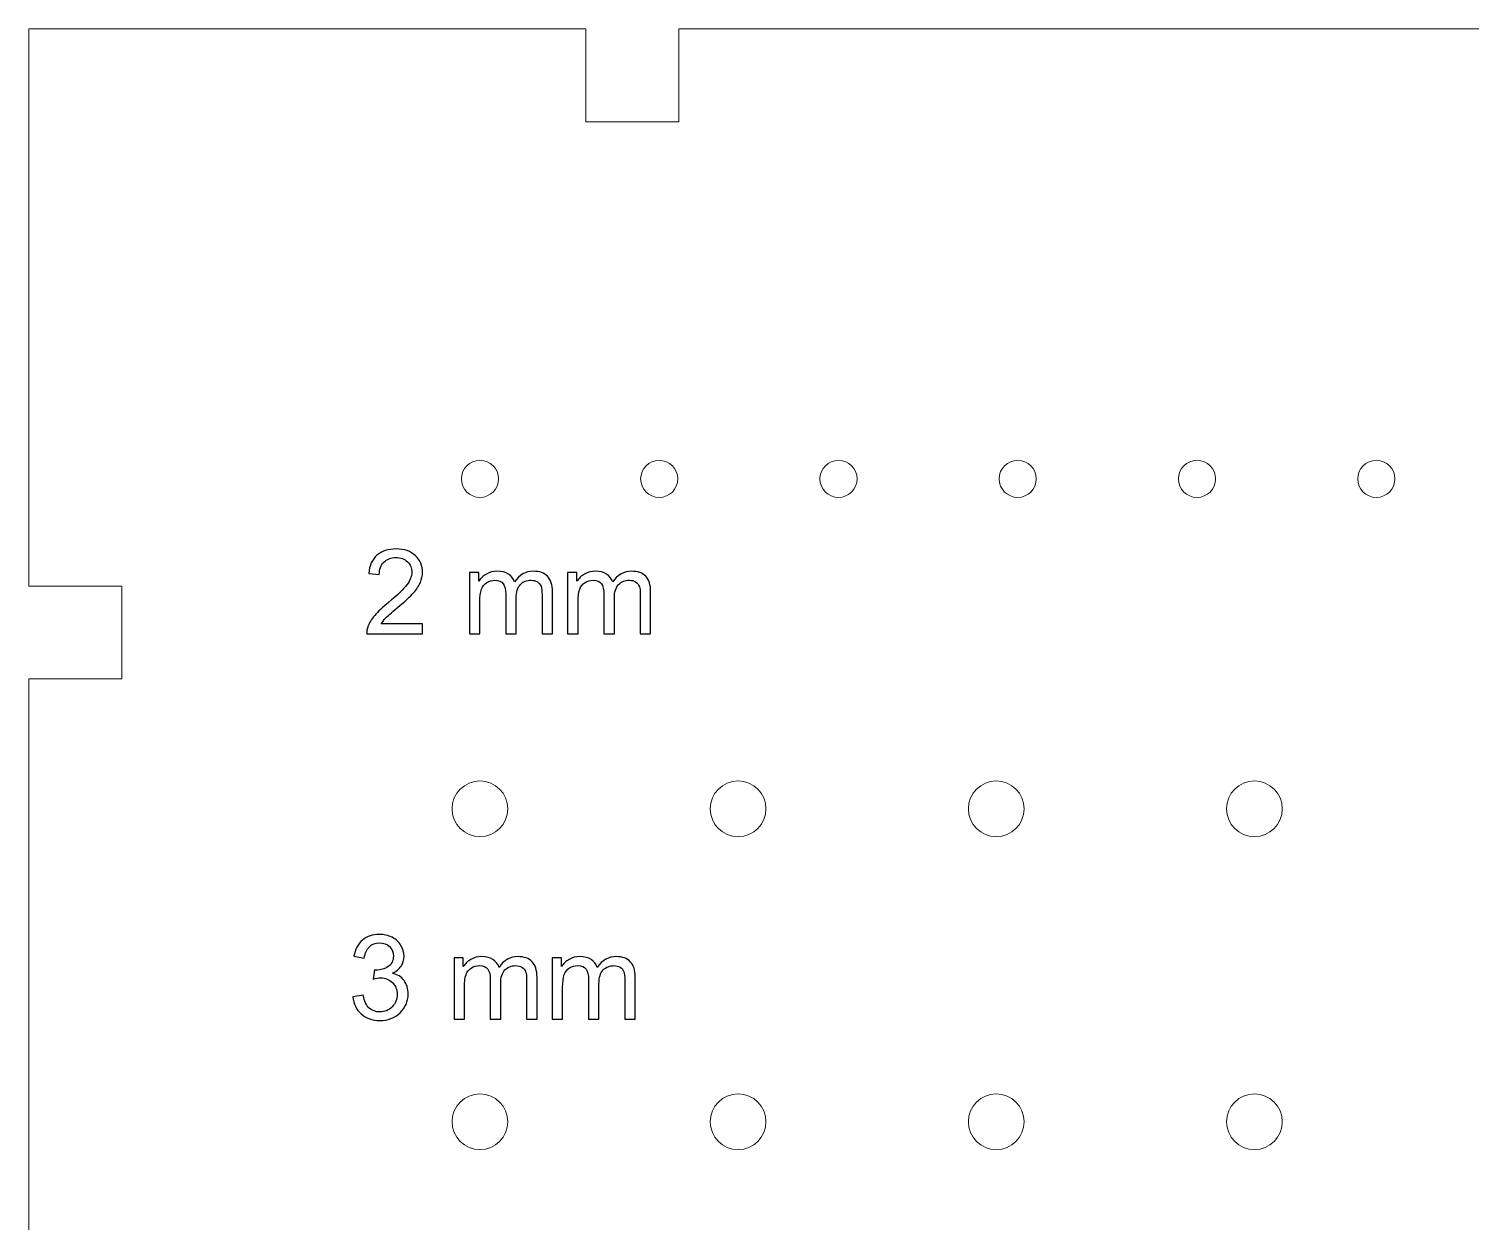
# Model space of a CAD drawing. Header units: centimetres. Extents: x -100 to 0, y 11 to 37.
# Drawn here: x -39.84 to -32.07, y 30.71 to 37.13 of the extents above; entities that cross this region are included whole.
import ezdxf

# ---------------------------------------------------------------- set-up
doc = ezdxf.new("R2010")
doc.units = ezdxf.units.CM
doc.header["$MEASUREMENT"] = 0
doc.layers.add('cristal', color=7, linetype='Continuous')

msp = doc.modelspace()

# ---------------------------------------------------------------- linework, layer by layer
at = {"layer": 'cristal', "lineweight": 20}
for points, knots in [([(-39.83651, 12.1301), (-39.83651, 12.1301), (-39.83651, 15.1301), (-39.83651, 15.1301), (-39.83651, 15.1301), (-39.83651, 15.1301), (-39.33654, 15.1301), (-39.33654, 15.1301), (-39.33654, 15.1301), (-39.33654, 15.1301), (-39.33654, 15.6301), (-39.33654, 15.6301), (-39.33654, 15.6301), (-39.33654, 15.6301), (-39.83651, 15.6301), (-39.83651, 15.6301), (-39.83651, 15.6301), (-39.83651, 15.6301), (-39.83651, 24.3801), (-39.83651, 24.3801), (-39.83651, 24.3801), (-39.83651, 24.3801), (-39.33654, 24.3801), (-39.33654, 24.3801), (-39.33654, 24.3801), (-39.33654, 24.3801), (-39.33654, 24.8801), (-39.33654, 24.8801), (-39.33654, 24.8801), (-39.33654, 24.8801), (-39.83651, 24.8801), (-39.83651, 24.8801), (-39.83651, 24.8801), (-39.83651, 24.8801), (-39.83651, 33.6301), (-39.83651, 33.6301), (-39.83651, 33.6301), (-39.83651, 33.6301), (-39.33654, 33.6301), (-39.33654, 33.6301), (-39.33654, 33.6301), (-39.33654, 33.6301), (-39.33654, 34.1301), (-39.33654, 34.1301), (-39.33654, 34.1301), (-39.33654, 34.1301), (-39.83651, 34.1301), (-39.83651, 34.1301), (-39.83651, 34.1301), (-39.83651, 34.1301), (-39.83651, 37.1301), (-39.83651, 37.1301), (-39.83651, 37.1301), (-39.83651, 37.1301), (-36.83651, 37.1301), (-36.83651, 37.1301), (-36.83651, 37.1301), (-36.83651, 37.1301), (-36.83651, 36.6301), (-36.83651, 36.6301), (-36.83651, 36.6301), (-36.83651, 36.6301), (-36.33651, 36.6301), (-36.33651, 36.6301), (-36.33651, 36.6301), (-36.33651, 36.6301), (-36.33651, 37.1301), (-36.33651, 37.1301), (-36.33651, 37.1301), (-36.33651, 37.1301), (-20.08651, 37.1301), (-20.08651, 37.1301), (-20.08651, 37.1301), (-20.08651, 37.1301), (-20.08651, 36.6301), (-20.08651, 36.6301), (-20.08651, 36.6301), (-20.08651, 36.6301), (-19.58651, 36.6301), (-19.58651, 36.6301), (-19.58651, 36.6301), (-19.58651, 36.6301), (-19.58651, 37.1301), (-19.58651, 37.1301), (-19.58651, 37.1301), (-19.58651, 37.1301), (-3.33651, 37.1301), (-3.33651, 37.1301), (-3.33651, 37.1301), (-3.33651, 37.1301), (-3.33651, 36.6301), (-3.33651, 36.6301), (-3.33651, 36.6301), (-3.33651, 36.6301), (-2.83651, 36.6301), (-2.83651, 36.6301), (-2.83651, 36.6301), (-2.83651, 36.6301), (-2.83651, 37.1301), (-2.83651, 37.1301), (-2.83651, 37.1301), (-2.83651, 37.1301), (0.16349, 37.1301), (0.16349, 37.1301), (0.16349, 37.1301), (0.16349, 37.1301), (0.16349, 34.1301), (0.16349, 34.1301), (0.16349, 34.1301), (0.16349, 34.1301), (-0.33652, 34.1301), (-0.33652, 34.1301), (-0.33652, 34.1301), (-0.33652, 34.1301), (-0.33652, 33.6301), (-0.33652, 33.6301), (-0.33652, 33.6301), (-0.33652, 33.6301), (0.16349, 33.6301), (0.16349, 33.6301), (0.16349, 33.6301), (0.16349, 33.6301), (0.16349, 24.8801), (0.16349, 24.8801), (0.16349, 24.8801), (0.16349, 24.8801), (-0.33652, 24.8801), (-0.33652, 24.8801), (-0.33652, 24.8801), (-0.33652, 24.8801), (-0.33652, 24.3801), (-0.33652, 24.3801), (-0.33652, 24.3801), (-0.33652, 24.3801), (0.16349, 24.3801), (0.16349, 24.3801), (0.16349, 24.3801), (0.16349, 24.3801), (0.16349, 15.6301), (0.16349, 15.6301), (0.16349, 15.6301), (0.16349, 15.6301), (-0.33652, 15.6301), (-0.33652, 15.6301), (-0.33652, 15.6301), (-0.33652, 15.6301), (-0.33652, 15.1301), (-0.33652, 15.1301), (-0.33652, 15.1301), (-0.33652, 15.1301), (0.16349, 15.1301), (0.16349, 15.1301), (0.16349, 15.1301), (0.16349, 15.1301), (0.16349, 12.1301), (0.16349, 12.1301), (0.16349, 12.1301), (0.16349, 12.1301), (-39.83651, 12.1301), (-39.83651, 12.1301)], [0, 0, 0, 0, 0.0243902, 0.0243902, 0.0243902, 0.0243902, 0.0487805, 0.0487805, 0.0487805, 0.0487805, 0.0731707, 0.0731707, 0.0731707, 0.0731707, 0.097561, 0.097561, 0.097561, 0.097561, 0.1219512, 0.1219512, 0.1219512, 0.1219512, 0.1463415, 0.1463415, 0.1463415, 0.1463415, 0.1707317, 0.1707317, 0.1707317, 0.1707317, 0.195122, 0.195122, 0.195122, 0.195122, 0.2195122, 0.2195122, 0.2195122, 0.2195122, 0.2439024, 0.2439024, 0.2439024, 0.2439024, 0.2682927, 0.2682927, 0.2682927, 0.2682927, 0.2926829, 0.2926829, 0.2926829, 0.2926829, 0.3170732, 0.3170732, 0.3170732, 0.3170732, 0.3414634, 0.3414634, 0.3414634, 0.3414634, 0.3658537, 0.3658537, 0.3658537, 0.3658537, 0.3902439, 0.3902439, 0.3902439, 0.3902439, 0.4146341, 0.4146341, 0.4146341, 0.4146341, 0.4390244, 0.4390244, 0.4390244, 0.4390244, 0.4634146, 0.4634146, 0.4634146, 0.4634146, 0.4878049, 0.4878049, 0.4878049, 0.4878049, 0.5121951, 0.5121951, 0.5121951, 0.5121951, 0.5365854, 0.5365854, 0.5365854, 0.5365854, 0.5609756, 0.5609756, 0.5609756, 0.5609756, 0.5853659, 0.5853659, 0.5853659, 0.5853659, 0.6097561, 0.6097561, 0.6097561, 0.6097561, 0.6341463, 0.6341463, 0.6341463, 0.6341463, 0.6585366, 0.6585366, 0.6585366, 0.6585366, 0.6829268, 0.6829268, 0.6829268, 0.6829268, 0.7073171, 0.7073171, 0.7073171, 0.7073171, 0.7317073, 0.7317073, 0.7317073, 0.7317073, 0.7560976, 0.7560976, 0.7560976, 0.7560976, 0.7804878, 0.7804878, 0.7804878, 0.7804878, 0.804878, 0.804878, 0.804878, 0.804878, 0.8292683, 0.8292683, 0.8292683, 0.8292683, 0.8536585, 0.8536585, 0.8536585, 0.8536585, 0.8780488, 0.8780488, 0.8780488, 0.8780488, 0.902439, 0.902439, 0.902439, 0.902439, 0.9268293, 0.9268293, 0.9268293, 0.9268293, 0.9512195, 0.9512195, 0.9512195, 0.9512195, 1, 1, 1, 1]), ([(-37.40748, 34.80736), (-37.35226, 34.80736), (-37.30748, 34.76258), (-37.30748, 34.70736), (-37.30748, 34.70736), (-37.30748, 34.65214), (-37.35226, 34.60736), (-37.40748, 34.60736), (-37.40748, 34.60736), (-37.4627, 34.60736), (-37.50748, 34.65214), (-37.50748, 34.70736), (-37.50748, 34.70736), (-37.50748, 34.76258), (-37.4627, 34.80736), (-37.40748, 34.80736)], [0, 0, 0, 0, 0.2, 0.2, 0.2, 0.2, 0.4, 0.4, 0.4, 0.4, 0.6, 0.6, 0.6, 0.6, 1, 1, 1, 1]), ([(-36.44216, 34.80736), (-36.38694, 34.80736), (-36.34216, 34.76258), (-36.34216, 34.70736), (-36.34216, 34.70736), (-36.34216, 34.65214), (-36.38694, 34.60736), (-36.44216, 34.60736), (-36.44216, 34.60736), (-36.49738, 34.60736), (-36.54216, 34.65214), (-36.54216, 34.70736), (-36.54216, 34.70736), (-36.54216, 34.76258), (-36.49738, 34.80736), (-36.44216, 34.80736)], [0, 0, 0, 0, 0.2, 0.2, 0.2, 0.2, 0.4, 0.4, 0.4, 0.4, 0.6, 0.6, 0.6, 0.6, 1, 1, 1, 1]), ([(-35.47685, 34.80736), (-35.42163, 34.80736), (-35.37685, 34.76258), (-35.37685, 34.70736), (-35.37685, 34.70736), (-35.37685, 34.65214), (-35.42163, 34.60736), (-35.47685, 34.60736), (-35.47685, 34.60736), (-35.53207, 34.60736), (-35.57685, 34.65214), (-35.57685, 34.70736), (-35.57685, 34.70736), (-35.57685, 34.76258), (-35.53207, 34.80736), (-35.47685, 34.80736)], [0, 0, 0, 0, 0.2, 0.2, 0.2, 0.2, 0.4, 0.4, 0.4, 0.4, 0.6, 0.6, 0.6, 0.6, 1, 1, 1, 1]), ([(-34.51154, 34.80736), (-34.45632, 34.80736), (-34.41154, 34.76258), (-34.41154, 34.70736), (-34.41154, 34.70736), (-34.41154, 34.65214), (-34.45632, 34.60736), (-34.51154, 34.60736), (-34.51154, 34.60736), (-34.56676, 34.60736), (-34.61154, 34.65214), (-34.61154, 34.70736), (-34.61154, 34.70736), (-34.61154, 34.76258), (-34.56676, 34.80736), (-34.51154, 34.80736)], [0, 0, 0, 0, 0.2, 0.2, 0.2, 0.2, 0.4, 0.4, 0.4, 0.4, 0.6, 0.6, 0.6, 0.6, 1, 1, 1, 1]), ([(-33.54623, 34.80736), (-33.49101, 34.80736), (-33.44623, 34.76258), (-33.44623, 34.70736), (-33.44623, 34.70736), (-33.44623, 34.65214), (-33.49101, 34.60736), (-33.54623, 34.60736), (-33.54623, 34.60736), (-33.60145, 34.60736), (-33.64623, 34.65214), (-33.64623, 34.70736), (-33.64623, 34.70736), (-33.64623, 34.76258), (-33.60145, 34.80736), (-33.54623, 34.80736)], [0, 0, 0, 0, 0.2, 0.2, 0.2, 0.2, 0.4, 0.4, 0.4, 0.4, 0.6, 0.6, 0.6, 0.6, 1, 1, 1, 1]), ([(-32.58092, 34.80736), (-32.5257, 34.80736), (-32.48092, 34.76258), (-32.48092, 34.70736), (-32.48092, 34.70736), (-32.48092, 34.65214), (-32.5257, 34.60736), (-32.58092, 34.60736), (-32.58092, 34.60736), (-32.63614, 34.60736), (-32.68092, 34.65214), (-32.68092, 34.70736), (-32.68092, 34.70736), (-32.68092, 34.76258), (-32.63614, 34.80736), (-32.58092, 34.80736)], [0, 0, 0, 0, 0.2, 0.2, 0.2, 0.2, 0.4, 0.4, 0.4, 0.4, 0.6, 0.6, 0.6, 0.6, 1, 1, 1, 1]), ([(-37.40748, 33.08129), (-37.32465, 33.08129), (-37.25748, 33.01412), (-37.25748, 32.93129), (-37.25748, 32.93129), (-37.25748, 32.84846), (-37.32465, 32.78129), (-37.40748, 32.78129), (-37.40748, 32.78129), (-37.49031, 32.78129), (-37.55748, 32.84846), (-37.55748, 32.93129), (-37.55748, 32.93129), (-37.55748, 33.01412), (-37.49031, 33.08129), (-37.40748, 33.08129)], [0, 0, 0, 0, 0.2, 0.2, 0.2, 0.2, 0.4, 0.4, 0.4, 0.4, 0.6, 0.6, 0.6, 0.6, 1, 1, 1, 1]), ([(-36.01742, 33.08129), (-35.93459, 33.08129), (-35.86742, 33.01412), (-35.86742, 32.93129), (-35.86742, 32.93129), (-35.86742, 32.84846), (-35.93459, 32.78129), (-36.01742, 32.78129), (-36.01742, 32.78129), (-36.10025, 32.78129), (-36.16742, 32.84846), (-36.16742, 32.93129), (-36.16742, 32.93129), (-36.16742, 33.01412), (-36.10025, 33.08129), (-36.01742, 33.08129)], [0, 0, 0, 0, 0.2, 0.2, 0.2, 0.2, 0.4, 0.4, 0.4, 0.4, 0.6, 0.6, 0.6, 0.6, 1, 1, 1, 1]), ([(-34.62738, 33.08129), (-34.54455, 33.08129), (-34.47738, 33.01412), (-34.47738, 32.93129), (-34.47738, 32.93129), (-34.47738, 32.84846), (-34.54455, 32.78129), (-34.62738, 32.78129), (-34.62738, 32.78129), (-34.71021, 32.78129), (-34.77738, 32.84846), (-34.77738, 32.93129), (-34.77738, 32.93129), (-34.77738, 33.01412), (-34.71021, 33.08129), (-34.62738, 33.08129)], [0, 0, 0, 0, 0.2, 0.2, 0.2, 0.2, 0.4, 0.4, 0.4, 0.4, 0.6, 0.6, 0.6, 0.6, 1, 1, 1, 1]), ([(-33.23733, 33.08129), (-33.1545, 33.08129), (-33.08733, 33.01412), (-33.08733, 32.93129), (-33.08733, 32.93129), (-33.08733, 32.84846), (-33.1545, 32.78129), (-33.23733, 32.78129), (-33.23733, 32.78129), (-33.32016, 32.78129), (-33.38733, 32.84846), (-33.38733, 32.93129), (-33.38733, 32.93129), (-33.38733, 33.01412), (-33.32016, 33.08129), (-33.23733, 33.08129)], [0, 0, 0, 0, 0.2, 0.2, 0.2, 0.2, 0.4, 0.4, 0.4, 0.4, 0.6, 0.6, 0.6, 0.6, 1, 1, 1, 1]), ([(-37.40748, 31.39664), (-37.32465, 31.39664), (-37.25748, 31.32947), (-37.25748, 31.24664), (-37.25748, 31.24664), (-37.25748, 31.16381), (-37.32465, 31.09664), (-37.40748, 31.09664), (-37.40748, 31.09664), (-37.49031, 31.09664), (-37.55748, 31.16381), (-37.55748, 31.24664), (-37.55748, 31.24664), (-37.55748, 31.32947), (-37.49031, 31.39664), (-37.40748, 31.39664)], [0, 0, 0, 0, 0.2, 0.2, 0.2, 0.2, 0.4, 0.4, 0.4, 0.4, 0.6, 0.6, 0.6, 0.6, 1, 1, 1, 1]), ([(-36.01742, 31.39664), (-35.93459, 31.39664), (-35.86742, 31.32947), (-35.86742, 31.24664), (-35.86742, 31.24664), (-35.86742, 31.16381), (-35.93459, 31.09664), (-36.01742, 31.09664), (-36.01742, 31.09664), (-36.10025, 31.09664), (-36.16742, 31.16381), (-36.16742, 31.24664), (-36.16742, 31.24664), (-36.16742, 31.32947), (-36.10025, 31.39664), (-36.01742, 31.39664)], [0, 0, 0, 0, 0.2, 0.2, 0.2, 0.2, 0.4, 0.4, 0.4, 0.4, 0.6, 0.6, 0.6, 0.6, 1, 1, 1, 1]), ([(-34.62738, 31.39664), (-34.54455, 31.39664), (-34.47738, 31.32947), (-34.47738, 31.24664), (-34.47738, 31.24664), (-34.47738, 31.16381), (-34.54455, 31.09664), (-34.62738, 31.09664), (-34.62738, 31.09664), (-34.71021, 31.09664), (-34.77738, 31.16381), (-34.77738, 31.24664), (-34.77738, 31.24664), (-34.77738, 31.32947), (-34.71021, 31.39664), (-34.62738, 31.39664)], [0, 0, 0, 0, 0.2, 0.2, 0.2, 0.2, 0.4, 0.4, 0.4, 0.4, 0.6, 0.6, 0.6, 0.6, 1, 1, 1, 1]), ([(-33.23733, 31.39664), (-33.1545, 31.39664), (-33.08733, 31.32947), (-33.08733, 31.24664), (-33.08733, 31.24664), (-33.08733, 31.16381), (-33.1545, 31.09664), (-33.23733, 31.09664), (-33.23733, 31.09664), (-33.32016, 31.09664), (-33.38733, 31.16381), (-33.38733, 31.24664), (-33.38733, 31.24664), (-33.38733, 31.32947), (-33.32016, 31.39664), (-33.23733, 31.39664)], [0, 0, 0, 0, 0.2, 0.2, 0.2, 0.2, 0.4, 0.4, 0.4, 0.4, 0.6, 0.6, 0.6, 0.6, 1, 1, 1, 1])]:
    msp.add_open_spline(points, degree=3, knots=knots, dxfattribs=at)
at = {"layer": 'cristal'}
for points, knots in [([(-37.71632, 33.92673), (-37.71632, 33.92673), (-37.71632, 33.87339), (-37.71632, 33.87339), (-37.71632, 33.87339), (-37.71632, 33.87339), (-38.01731, 33.87339), (-38.01731, 33.87339), (-38.01731, 33.87339), (-38.01774, 33.88683), (-38.01552, 33.89974), (-38.01075, 33.91223), (-38.01075, 33.91223), (-38.00303, 33.93266), (-37.99064, 33.95287), (-37.97361, 33.97266), (-37.97361, 33.97266), (-37.95657, 33.99245), (-37.93222, 34.01531), (-37.90058, 34.04124), (-37.90058, 34.04124), (-37.85137, 34.08178), (-37.81792, 34.11384), (-37.80046, 34.13755), (-37.80046, 34.13755), (-37.78289, 34.16126), (-37.77411, 34.18369), (-37.77411, 34.20486), (-37.77411, 34.20486), (-37.77411, 34.22698), (-37.78205, 34.24561), (-37.79792, 34.26085), (-37.79792, 34.26085), (-37.8138, 34.27598), (-37.83454, 34.2836), (-37.86005, 34.2836), (-37.86005, 34.2836), (-37.88703, 34.2836), (-37.90862, 34.27556), (-37.92482, 34.25947), (-37.92482, 34.25947), (-37.94101, 34.24349), (-37.94916, 34.22126), (-37.94937, 34.1928), (-37.94937, 34.1928), (-37.94937, 34.1928), (-38.00652, 34.19851), (-38.00652, 34.19851), (-38.00652, 34.19851), (-38.0026, 34.24127), (-37.98779, 34.27386), (-37.96218, 34.2963), (-37.96218, 34.2963), (-37.93646, 34.31874), (-37.90206, 34.32996), (-37.85878, 34.32996), (-37.85878, 34.32996), (-37.81517, 34.32996), (-37.78057, 34.31789), (-37.75517, 34.29365), (-37.75517, 34.29365), (-37.72966, 34.26942), (-37.71696, 34.23936), (-37.71696, 34.20359), (-37.71696, 34.20359), (-37.71696, 34.18539), (-37.72066, 34.1675), (-37.72818, 34.14993), (-37.72818, 34.14993), (-37.73559, 34.13226), (-37.74797, 34.11374), (-37.76522, 34.09426), (-37.76522, 34.09426), (-37.78258, 34.0749), (-37.81126, 34.04812), (-37.85126, 34.01425), (-37.85126, 34.01425), (-37.88481, 33.9861), (-37.9064, 33.96705), (-37.91593, 33.957), (-37.91593, 33.957), (-37.92545, 33.94694), (-37.93328, 33.93689), (-37.93953, 33.92673), (-37.93953, 33.92673), (-37.93953, 33.92673), (-37.71632, 33.92673), (-37.71632, 33.92673)], [0, 0, 0, 0, 0.0434783, 0.0434783, 0.0434783, 0.0434783, 0.0869565, 0.0869565, 0.0869565, 0.0869565, 0.1304348, 0.1304348, 0.1304348, 0.1304348, 0.173913, 0.173913, 0.173913, 0.173913, 0.2173913, 0.2173913, 0.2173913, 0.2173913, 0.2608696, 0.2608696, 0.2608696, 0.2608696, 0.3043478, 0.3043478, 0.3043478, 0.3043478, 0.3478261, 0.3478261, 0.3478261, 0.3478261, 0.3913043, 0.3913043, 0.3913043, 0.3913043, 0.4347826, 0.4347826, 0.4347826, 0.4347826, 0.4782609, 0.4782609, 0.4782609, 0.4782609, 0.5217391, 0.5217391, 0.5217391, 0.5217391, 0.5652174, 0.5652174, 0.5652174, 0.5652174, 0.6086957, 0.6086957, 0.6086957, 0.6086957, 0.6521739, 0.6521739, 0.6521739, 0.6521739, 0.6956522, 0.6956522, 0.6956522, 0.6956522, 0.7391304, 0.7391304, 0.7391304, 0.7391304, 0.7826087, 0.7826087, 0.7826087, 0.7826087, 0.826087, 0.826087, 0.826087, 0.826087, 0.8695652, 0.8695652, 0.8695652, 0.8695652, 0.9130435, 0.9130435, 0.9130435, 0.9130435, 1, 1, 1, 1]), ([(-37.46423, 33.87339), (-37.46423, 33.87339), (-37.46423, 34.20296), (-37.46423, 34.20296), (-37.46423, 34.20296), (-37.46423, 34.20296), (-37.41406, 34.20296), (-37.41406, 34.20296), (-37.41406, 34.20296), (-37.41406, 34.20296), (-37.41406, 34.15639), (-37.41406, 34.15639), (-37.41406, 34.15639), (-37.4038, 34.17248), (-37.39004, 34.18549), (-37.3729, 34.19523), (-37.3729, 34.19523), (-37.35575, 34.20507), (-37.33628, 34.20994), (-37.31437, 34.20994), (-37.31437, 34.20994), (-37.29003, 34.20994), (-37.27003, 34.20486), (-37.25447, 34.19481), (-37.25447, 34.19481), (-37.23891, 34.18465), (-37.2279, 34.17057), (-37.22155, 34.15237), (-37.22155, 34.15237), (-37.19531, 34.19078), (-37.16133, 34.20994), (-37.11942, 34.20994), (-37.11942, 34.20994), (-37.08662, 34.20994), (-37.06132, 34.20094), (-37.04375, 34.18285), (-37.04375, 34.18285), (-37.02608, 34.16475), (-37.01719, 34.13692), (-37.01719, 34.09934), (-37.01719, 34.09934), (-37.01719, 34.09934), (-37.01719, 33.87339), (-37.01719, 33.87339), (-37.01719, 33.87339), (-37.01719, 33.87339), (-37.07307, 33.87339), (-37.07307, 33.87339), (-37.07307, 33.87339), (-37.07307, 33.87339), (-37.07307, 34.08082), (-37.07307, 34.08082), (-37.07307, 34.08082), (-37.07307, 34.10305), (-37.07497, 34.11914), (-37.07857, 34.12898), (-37.07857, 34.12898), (-37.08217, 34.13882), (-37.08873, 34.14665), (-37.09836, 34.15268), (-37.09836, 34.15268), (-37.10789, 34.15872), (-37.11911, 34.16168), (-37.13191, 34.16168), (-37.13191, 34.16168), (-37.1552, 34.16168), (-37.17446, 34.15395), (-37.1898, 34.13861), (-37.1898, 34.13861), (-37.20515, 34.12316), (-37.21277, 34.0985), (-37.21277, 34.06463), (-37.21277, 34.06463), (-37.21277, 34.06463), (-37.21277, 33.87339), (-37.21277, 33.87339), (-37.21277, 33.87339), (-37.21277, 33.87339), (-37.26865, 33.87339), (-37.26865, 33.87339), (-37.26865, 33.87339), (-37.26865, 33.87339), (-37.26865, 34.08728), (-37.26865, 34.08728), (-37.26865, 34.08728), (-37.26865, 34.11204), (-37.2732, 34.13067), (-37.2823, 34.14305), (-37.2823, 34.14305), (-37.2914, 34.15544), (-37.30633, 34.16168), (-37.32696, 34.16168), (-37.32696, 34.16168), (-37.34263, 34.16168), (-37.35713, 34.15755), (-37.37046, 34.1493), (-37.37046, 34.1493), (-37.3838, 34.14104), (-37.39343, 34.12898), (-37.39946, 34.113), (-37.39946, 34.113), (-37.40539, 34.09712), (-37.40835, 34.07416), (-37.40835, 34.04421), (-37.40835, 34.04421), (-37.40835, 34.04421), (-37.40835, 33.87339), (-37.40835, 33.87339), (-37.40835, 33.87339), (-37.40835, 33.87339), (-37.46423, 33.87339), (-37.46423, 33.87339)], [0, 0, 0, 0, 0.0344828, 0.0344828, 0.0344828, 0.0344828, 0.0689655, 0.0689655, 0.0689655, 0.0689655, 0.1034483, 0.1034483, 0.1034483, 0.1034483, 0.137931, 0.137931, 0.137931, 0.137931, 0.1724138, 0.1724138, 0.1724138, 0.1724138, 0.2068966, 0.2068966, 0.2068966, 0.2068966, 0.2413793, 0.2413793, 0.2413793, 0.2413793, 0.2758621, 0.2758621, 0.2758621, 0.2758621, 0.3103448, 0.3103448, 0.3103448, 0.3103448, 0.3448276, 0.3448276, 0.3448276, 0.3448276, 0.3793103, 0.3793103, 0.3793103, 0.3793103, 0.4137931, 0.4137931, 0.4137931, 0.4137931, 0.4482759, 0.4482759, 0.4482759, 0.4482759, 0.4827586, 0.4827586, 0.4827586, 0.4827586, 0.5172414, 0.5172414, 0.5172414, 0.5172414, 0.5517241, 0.5517241, 0.5517241, 0.5517241, 0.5862069, 0.5862069, 0.5862069, 0.5862069, 0.6206897, 0.6206897, 0.6206897, 0.6206897, 0.6551724, 0.6551724, 0.6551724, 0.6551724, 0.6896552, 0.6896552, 0.6896552, 0.6896552, 0.7241379, 0.7241379, 0.7241379, 0.7241379, 0.7586207, 0.7586207, 0.7586207, 0.7586207, 0.7931034, 0.7931034, 0.7931034, 0.7931034, 0.8275862, 0.8275862, 0.8275862, 0.8275862, 0.862069, 0.862069, 0.862069, 0.862069, 0.8965517, 0.8965517, 0.8965517, 0.8965517, 0.9310345, 0.9310345, 0.9310345, 0.9310345, 1, 1, 1, 1]), ([(-36.93527, 33.87339), (-36.93527, 33.87339), (-36.93527, 34.20296), (-36.93527, 34.20296), (-36.93527, 34.20296), (-36.93527, 34.20296), (-36.8851, 34.20296), (-36.8851, 34.20296), (-36.8851, 34.20296), (-36.8851, 34.20296), (-36.8851, 34.15639), (-36.8851, 34.15639), (-36.8851, 34.15639), (-36.87484, 34.17248), (-36.86108, 34.18549), (-36.84394, 34.19523), (-36.84394, 34.19523), (-36.82679, 34.20507), (-36.80732, 34.20994), (-36.78541, 34.20994), (-36.78541, 34.20994), (-36.76107, 34.20994), (-36.74107, 34.20486), (-36.72551, 34.19481), (-36.72551, 34.19481), (-36.70995, 34.18465), (-36.69894, 34.17057), (-36.69259, 34.15237), (-36.69259, 34.15237), (-36.66635, 34.19078), (-36.63237, 34.20994), (-36.59046, 34.20994), (-36.59046, 34.20994), (-36.55766, 34.20994), (-36.53236, 34.20094), (-36.51479, 34.18285), (-36.51479, 34.18285), (-36.49712, 34.16475), (-36.48823, 34.13692), (-36.48823, 34.09934), (-36.48823, 34.09934), (-36.48823, 34.09934), (-36.48823, 33.87339), (-36.48823, 33.87339), (-36.48823, 33.87339), (-36.48823, 33.87339), (-36.54411, 33.87339), (-36.54411, 33.87339), (-36.54411, 33.87339), (-36.54411, 33.87339), (-36.54411, 34.08082), (-36.54411, 34.08082), (-36.54411, 34.08082), (-36.54411, 34.10305), (-36.54601, 34.11914), (-36.54961, 34.12898), (-36.54961, 34.12898), (-36.55321, 34.13882), (-36.55977, 34.14665), (-36.5694, 34.15268), (-36.5694, 34.15268), (-36.57893, 34.15872), (-36.59015, 34.16168), (-36.60295, 34.16168), (-36.60295, 34.16168), (-36.62624, 34.16168), (-36.6455, 34.15395), (-36.66084, 34.13861), (-36.66084, 34.13861), (-36.67619, 34.12316), (-36.68381, 34.0985), (-36.68381, 34.06463), (-36.68381, 34.06463), (-36.68381, 34.06463), (-36.68381, 33.87339), (-36.68381, 33.87339), (-36.68381, 33.87339), (-36.68381, 33.87339), (-36.73969, 33.87339), (-36.73969, 33.87339), (-36.73969, 33.87339), (-36.73969, 33.87339), (-36.73969, 34.08728), (-36.73969, 34.08728), (-36.73969, 34.08728), (-36.73969, 34.11204), (-36.74424, 34.13067), (-36.75334, 34.14305), (-36.75334, 34.14305), (-36.76244, 34.15544), (-36.77737, 34.16168), (-36.798, 34.16168), (-36.798, 34.16168), (-36.81367, 34.16168), (-36.82817, 34.15755), (-36.8415, 34.1493), (-36.8415, 34.1493), (-36.85484, 34.14104), (-36.86447, 34.12898), (-36.8705, 34.113), (-36.8705, 34.113), (-36.87643, 34.09712), (-36.87939, 34.07416), (-36.87939, 34.04421), (-36.87939, 34.04421), (-36.87939, 34.04421), (-36.87939, 33.87339), (-36.87939, 33.87339), (-36.87939, 33.87339), (-36.87939, 33.87339), (-36.93527, 33.87339), (-36.93527, 33.87339)], [0, 0, 0, 0, 0.0344828, 0.0344828, 0.0344828, 0.0344828, 0.0689655, 0.0689655, 0.0689655, 0.0689655, 0.1034483, 0.1034483, 0.1034483, 0.1034483, 0.137931, 0.137931, 0.137931, 0.137931, 0.1724138, 0.1724138, 0.1724138, 0.1724138, 0.2068966, 0.2068966, 0.2068966, 0.2068966, 0.2413793, 0.2413793, 0.2413793, 0.2413793, 0.2758621, 0.2758621, 0.2758621, 0.2758621, 0.3103448, 0.3103448, 0.3103448, 0.3103448, 0.3448276, 0.3448276, 0.3448276, 0.3448276, 0.3793103, 0.3793103, 0.3793103, 0.3793103, 0.4137931, 0.4137931, 0.4137931, 0.4137931, 0.4482759, 0.4482759, 0.4482759, 0.4482759, 0.4827586, 0.4827586, 0.4827586, 0.4827586, 0.5172414, 0.5172414, 0.5172414, 0.5172414, 0.5517241, 0.5517241, 0.5517241, 0.5517241, 0.5862069, 0.5862069, 0.5862069, 0.5862069, 0.6206897, 0.6206897, 0.6206897, 0.6206897, 0.6551724, 0.6551724, 0.6551724, 0.6551724, 0.6896552, 0.6896552, 0.6896552, 0.6896552, 0.7241379, 0.7241379, 0.7241379, 0.7241379, 0.7586207, 0.7586207, 0.7586207, 0.7586207, 0.7931034, 0.7931034, 0.7931034, 0.7931034, 0.8275862, 0.8275862, 0.8275862, 0.8275862, 0.862069, 0.862069, 0.862069, 0.862069, 0.8965517, 0.8965517, 0.8965517, 0.8965517, 0.9310345, 0.9310345, 0.9310345, 0.9310345, 1, 1, 1, 1]), ([(-38.09201, 31.9194), (-38.09201, 31.9194), (-38.03613, 31.92702), (-38.03613, 31.92702), (-38.03613, 31.92702), (-38.02967, 31.89527), (-38.01888, 31.87241), (-38.00353, 31.85844), (-38.00353, 31.85844), (-37.98819, 31.84447), (-37.96935, 31.83749), (-37.94702, 31.83749), (-37.94702, 31.83749), (-37.92056, 31.83749), (-37.89823, 31.84659), (-37.88024, 31.86479), (-37.88024, 31.86479), (-37.86225, 31.88299), (-37.85325, 31.90554), (-37.85325, 31.93242), (-37.85325, 31.93242), (-37.85325, 31.95803), (-37.86161, 31.9792), (-37.87844, 31.99592), (-37.87844, 31.99592), (-37.89516, 32.01253), (-37.91643, 32.02089), (-37.94236, 32.02089), (-37.94236, 32.02089), (-37.95294, 32.02089), (-37.96607, 32.01878), (-37.98184, 32.01465), (-37.98184, 32.01465), (-37.98184, 32.01465), (-37.97559, 32.06355), (-37.97559, 32.06355), (-37.97559, 32.06355), (-37.97189, 32.06312), (-37.96882, 32.06291), (-37.9666, 32.06291), (-37.9666, 32.06291), (-37.94268, 32.06291), (-37.9213, 32.06915), (-37.90214, 32.08154), (-37.90214, 32.08154), (-37.88309, 32.09392), (-37.87357, 32.11297), (-37.87357, 32.13869), (-37.87357, 32.13869), (-37.87357, 32.15911), (-37.88055, 32.17605), (-37.89442, 32.18949), (-37.89442, 32.18949), (-37.90828, 32.20293), (-37.92617, 32.2096), (-37.94808, 32.2096), (-37.94808, 32.2096), (-37.96988, 32.2096), (-37.98798, 32.20272), (-38.00247, 32.18896), (-38.00247, 32.18896), (-38.01697, 32.1752), (-38.02629, 32.15456), (-38.03041, 32.12705), (-38.03041, 32.12705), (-38.03041, 32.12705), (-38.08629, 32.13721), (-38.08629, 32.13721), (-38.08629, 32.13721), (-38.07942, 32.17467), (-38.06396, 32.20377), (-38.03973, 32.22441), (-38.03973, 32.22441), (-38.0156, 32.24505), (-37.98544, 32.25532), (-37.94945, 32.25532), (-37.94945, 32.25532), (-37.92469, 32.25532), (-37.90183, 32.25002), (-37.88098, 32.23933), (-37.88098, 32.23933), (-37.86002, 32.22875), (-37.84404, 32.21425), (-37.83304, 32.19594), (-37.83304, 32.19594), (-37.82192, 32.17753), (-37.81642, 32.15805), (-37.81642, 32.13742), (-37.81642, 32.13742), (-37.81642, 32.11784), (-37.82171, 32.10006), (-37.83219, 32.08397), (-37.83219, 32.08397), (-37.84277, 32.06788), (-37.85844, 32.05508), (-37.87907, 32.04555), (-37.87907, 32.04555), (-37.85219, 32.03942), (-37.83134, 32.0265), (-37.81642, 32.00692), (-37.81642, 32.00692), (-37.8016, 31.98745), (-37.79419, 31.9629), (-37.79419, 31.93358), (-37.79419, 31.93358), (-37.79419, 31.89389), (-37.80869, 31.86013), (-37.83759, 31.83251), (-37.83759, 31.83251), (-37.86658, 31.80489), (-37.9032, 31.79113), (-37.94744, 31.79113), (-37.94744, 31.79113), (-37.98734, 31.79113), (-38.02047, 31.80309), (-38.04682, 31.8269), (-38.04682, 31.8269), (-38.07328, 31.85071), (-38.08831, 31.88151), (-38.09201, 31.9194)], [0, 0, 0, 0, 0.0322581, 0.0322581, 0.0322581, 0.0322581, 0.0645161, 0.0645161, 0.0645161, 0.0645161, 0.0967742, 0.0967742, 0.0967742, 0.0967742, 0.1290323, 0.1290323, 0.1290323, 0.1290323, 0.1612903, 0.1612903, 0.1612903, 0.1612903, 0.1935484, 0.1935484, 0.1935484, 0.1935484, 0.2258065, 0.2258065, 0.2258065, 0.2258065, 0.2580645, 0.2580645, 0.2580645, 0.2580645, 0.2903226, 0.2903226, 0.2903226, 0.2903226, 0.3225806, 0.3225806, 0.3225806, 0.3225806, 0.3548387, 0.3548387, 0.3548387, 0.3548387, 0.3870968, 0.3870968, 0.3870968, 0.3870968, 0.4193548, 0.4193548, 0.4193548, 0.4193548, 0.4516129, 0.4516129, 0.4516129, 0.4516129, 0.483871, 0.483871, 0.483871, 0.483871, 0.516129, 0.516129, 0.516129, 0.516129, 0.5483871, 0.5483871, 0.5483871, 0.5483871, 0.5806452, 0.5806452, 0.5806452, 0.5806452, 0.6129032, 0.6129032, 0.6129032, 0.6129032, 0.6451613, 0.6451613, 0.6451613, 0.6451613, 0.6774194, 0.6774194, 0.6774194, 0.6774194, 0.7096774, 0.7096774, 0.7096774, 0.7096774, 0.7419355, 0.7419355, 0.7419355, 0.7419355, 0.7741935, 0.7741935, 0.7741935, 0.7741935, 0.8064516, 0.8064516, 0.8064516, 0.8064516, 0.8387097, 0.8387097, 0.8387097, 0.8387097, 0.8709677, 0.8709677, 0.8709677, 0.8709677, 0.9032258, 0.9032258, 0.9032258, 0.9032258, 0.9354839, 0.9354839, 0.9354839, 0.9354839, 1, 1, 1, 1]), ([(-37.54718, 31.79875), (-37.54718, 31.79875), (-37.54718, 32.12832), (-37.54718, 32.12832), (-37.54718, 32.12832), (-37.54718, 32.12832), (-37.49701, 32.12832), (-37.49701, 32.12832), (-37.49701, 32.12832), (-37.49701, 32.12832), (-37.49701, 32.08175), (-37.49701, 32.08175), (-37.49701, 32.08175), (-37.48675, 32.09784), (-37.47299, 32.11085), (-37.45585, 32.12059), (-37.45585, 32.12059), (-37.4387, 32.13043), (-37.41923, 32.1353), (-37.39732, 32.1353), (-37.39732, 32.1353), (-37.37298, 32.1353), (-37.35298, 32.13022), (-37.33742, 32.12017), (-37.33742, 32.12017), (-37.32186, 32.11001), (-37.31085, 32.09593), (-37.3045, 32.07773), (-37.3045, 32.07773), (-37.27826, 32.11614), (-37.24428, 32.1353), (-37.20237, 32.1353), (-37.20237, 32.1353), (-37.16957, 32.1353), (-37.14427, 32.1263), (-37.1267, 32.10821), (-37.1267, 32.10821), (-37.10903, 32.09011), (-37.10014, 32.06228), (-37.10014, 32.0247), (-37.10014, 32.0247), (-37.10014, 32.0247), (-37.10014, 31.79875), (-37.10014, 31.79875), (-37.10014, 31.79875), (-37.10014, 31.79875), (-37.15602, 31.79875), (-37.15602, 31.79875), (-37.15602, 31.79875), (-37.15602, 31.79875), (-37.15602, 32.00618), (-37.15602, 32.00618), (-37.15602, 32.00618), (-37.15602, 32.02841), (-37.15792, 32.0445), (-37.16152, 32.05434), (-37.16152, 32.05434), (-37.16512, 32.06418), (-37.17168, 32.07201), (-37.18131, 32.07804), (-37.18131, 32.07804), (-37.19084, 32.08408), (-37.20206, 32.08704), (-37.21486, 32.08704), (-37.21486, 32.08704), (-37.23815, 32.08704), (-37.25741, 32.07931), (-37.27275, 32.06397), (-37.27275, 32.06397), (-37.2881, 32.04852), (-37.29572, 32.02386), (-37.29572, 31.98999), (-37.29572, 31.98999), (-37.29572, 31.98999), (-37.29572, 31.79875), (-37.29572, 31.79875), (-37.29572, 31.79875), (-37.29572, 31.79875), (-37.3516, 31.79875), (-37.3516, 31.79875), (-37.3516, 31.79875), (-37.3516, 31.79875), (-37.3516, 32.01264), (-37.3516, 32.01264), (-37.3516, 32.01264), (-37.3516, 32.0374), (-37.35615, 32.05603), (-37.36525, 32.06841), (-37.36525, 32.06841), (-37.37435, 32.0808), (-37.38928, 32.08704), (-37.40991, 32.08704), (-37.40991, 32.08704), (-37.42558, 32.08704), (-37.44008, 32.08291), (-37.45341, 32.07466), (-37.45341, 32.07466), (-37.46675, 32.0664), (-37.47638, 32.05434), (-37.48241, 32.03836), (-37.48241, 32.03836), (-37.48834, 32.02248), (-37.4913, 31.99952), (-37.4913, 31.96957), (-37.4913, 31.96957), (-37.4913, 31.96957), (-37.4913, 31.79875), (-37.4913, 31.79875), (-37.4913, 31.79875), (-37.4913, 31.79875), (-37.54718, 31.79875), (-37.54718, 31.79875)], [0, 0, 0, 0, 0.0344828, 0.0344828, 0.0344828, 0.0344828, 0.0689655, 0.0689655, 0.0689655, 0.0689655, 0.1034483, 0.1034483, 0.1034483, 0.1034483, 0.137931, 0.137931, 0.137931, 0.137931, 0.1724138, 0.1724138, 0.1724138, 0.1724138, 0.2068966, 0.2068966, 0.2068966, 0.2068966, 0.2413793, 0.2413793, 0.2413793, 0.2413793, 0.2758621, 0.2758621, 0.2758621, 0.2758621, 0.3103448, 0.3103448, 0.3103448, 0.3103448, 0.3448276, 0.3448276, 0.3448276, 0.3448276, 0.3793103, 0.3793103, 0.3793103, 0.3793103, 0.4137931, 0.4137931, 0.4137931, 0.4137931, 0.4482759, 0.4482759, 0.4482759, 0.4482759, 0.4827586, 0.4827586, 0.4827586, 0.4827586, 0.5172414, 0.5172414, 0.5172414, 0.5172414, 0.5517241, 0.5517241, 0.5517241, 0.5517241, 0.5862069, 0.5862069, 0.5862069, 0.5862069, 0.6206897, 0.6206897, 0.6206897, 0.6206897, 0.6551724, 0.6551724, 0.6551724, 0.6551724, 0.6896552, 0.6896552, 0.6896552, 0.6896552, 0.7241379, 0.7241379, 0.7241379, 0.7241379, 0.7586207, 0.7586207, 0.7586207, 0.7586207, 0.7931034, 0.7931034, 0.7931034, 0.7931034, 0.8275862, 0.8275862, 0.8275862, 0.8275862, 0.862069, 0.862069, 0.862069, 0.862069, 0.8965517, 0.8965517, 0.8965517, 0.8965517, 0.9310345, 0.9310345, 0.9310345, 0.9310345, 1, 1, 1, 1]), ([(-37.01822, 31.79875), (-37.01822, 31.79875), (-37.01822, 32.12832), (-37.01822, 32.12832), (-37.01822, 32.12832), (-37.01822, 32.12832), (-36.96805, 32.12832), (-36.96805, 32.12832), (-36.96805, 32.12832), (-36.96805, 32.12832), (-36.96805, 32.08175), (-36.96805, 32.08175), (-36.96805, 32.08175), (-36.95779, 32.09784), (-36.94403, 32.11085), (-36.92689, 32.12059), (-36.92689, 32.12059), (-36.90974, 32.13043), (-36.89027, 32.1353), (-36.86836, 32.1353), (-36.86836, 32.1353), (-36.84402, 32.1353), (-36.82402, 32.13022), (-36.80846, 32.12017), (-36.80846, 32.12017), (-36.7929, 32.11001), (-36.78189, 32.09593), (-36.77554, 32.07773), (-36.77554, 32.07773), (-36.7493, 32.11614), (-36.71532, 32.1353), (-36.67341, 32.1353), (-36.67341, 32.1353), (-36.64061, 32.1353), (-36.61531, 32.1263), (-36.59774, 32.10821), (-36.59774, 32.10821), (-36.58007, 32.09011), (-36.57118, 32.06228), (-36.57118, 32.0247), (-36.57118, 32.0247), (-36.57118, 32.0247), (-36.57118, 31.79875), (-36.57118, 31.79875), (-36.57118, 31.79875), (-36.57118, 31.79875), (-36.62706, 31.79875), (-36.62706, 31.79875), (-36.62706, 31.79875), (-36.62706, 31.79875), (-36.62706, 32.00618), (-36.62706, 32.00618), (-36.62706, 32.00618), (-36.62706, 32.02841), (-36.62896, 32.0445), (-36.63256, 32.05434), (-36.63256, 32.05434), (-36.63616, 32.06418), (-36.64272, 32.07201), (-36.65235, 32.07804), (-36.65235, 32.07804), (-36.66188, 32.08408), (-36.6731, 32.08704), (-36.6859, 32.08704), (-36.6859, 32.08704), (-36.70919, 32.08704), (-36.72845, 32.07931), (-36.74379, 32.06397), (-36.74379, 32.06397), (-36.75914, 32.04852), (-36.76676, 32.02386), (-36.76676, 31.98999), (-36.76676, 31.98999), (-36.76676, 31.98999), (-36.76676, 31.79875), (-36.76676, 31.79875), (-36.76676, 31.79875), (-36.76676, 31.79875), (-36.82264, 31.79875), (-36.82264, 31.79875), (-36.82264, 31.79875), (-36.82264, 31.79875), (-36.82264, 32.01264), (-36.82264, 32.01264), (-36.82264, 32.01264), (-36.82264, 32.0374), (-36.82719, 32.05603), (-36.83629, 32.06841), (-36.83629, 32.06841), (-36.84539, 32.0808), (-36.86032, 32.08704), (-36.88095, 32.08704), (-36.88095, 32.08704), (-36.89662, 32.08704), (-36.91112, 32.08291), (-36.92445, 32.07466), (-36.92445, 32.07466), (-36.93779, 32.0664), (-36.94742, 32.05434), (-36.95345, 32.03836), (-36.95345, 32.03836), (-36.95938, 32.02248), (-36.96234, 31.99952), (-36.96234, 31.96957), (-36.96234, 31.96957), (-36.96234, 31.96957), (-36.96234, 31.79875), (-36.96234, 31.79875), (-36.96234, 31.79875), (-36.96234, 31.79875), (-37.01822, 31.79875), (-37.01822, 31.79875)], [0, 0, 0, 0, 0.0344828, 0.0344828, 0.0344828, 0.0344828, 0.0689655, 0.0689655, 0.0689655, 0.0689655, 0.1034483, 0.1034483, 0.1034483, 0.1034483, 0.137931, 0.137931, 0.137931, 0.137931, 0.1724138, 0.1724138, 0.1724138, 0.1724138, 0.2068966, 0.2068966, 0.2068966, 0.2068966, 0.2413793, 0.2413793, 0.2413793, 0.2413793, 0.2758621, 0.2758621, 0.2758621, 0.2758621, 0.3103448, 0.3103448, 0.3103448, 0.3103448, 0.3448276, 0.3448276, 0.3448276, 0.3448276, 0.3793103, 0.3793103, 0.3793103, 0.3793103, 0.4137931, 0.4137931, 0.4137931, 0.4137931, 0.4482759, 0.4482759, 0.4482759, 0.4482759, 0.4827586, 0.4827586, 0.4827586, 0.4827586, 0.5172414, 0.5172414, 0.5172414, 0.5172414, 0.5517241, 0.5517241, 0.5517241, 0.5517241, 0.5862069, 0.5862069, 0.5862069, 0.5862069, 0.6206897, 0.6206897, 0.6206897, 0.6206897, 0.6551724, 0.6551724, 0.6551724, 0.6551724, 0.6896552, 0.6896552, 0.6896552, 0.6896552, 0.7241379, 0.7241379, 0.7241379, 0.7241379, 0.7586207, 0.7586207, 0.7586207, 0.7586207, 0.7931034, 0.7931034, 0.7931034, 0.7931034, 0.8275862, 0.8275862, 0.8275862, 0.8275862, 0.862069, 0.862069, 0.862069, 0.862069, 0.8965517, 0.8965517, 0.8965517, 0.8965517, 0.9310345, 0.9310345, 0.9310345, 0.9310345, 1, 1, 1, 1])]:
    msp.add_open_spline(points, degree=3, knots=knots, dxfattribs=at)

doc.saveas('drawing.dxf')
